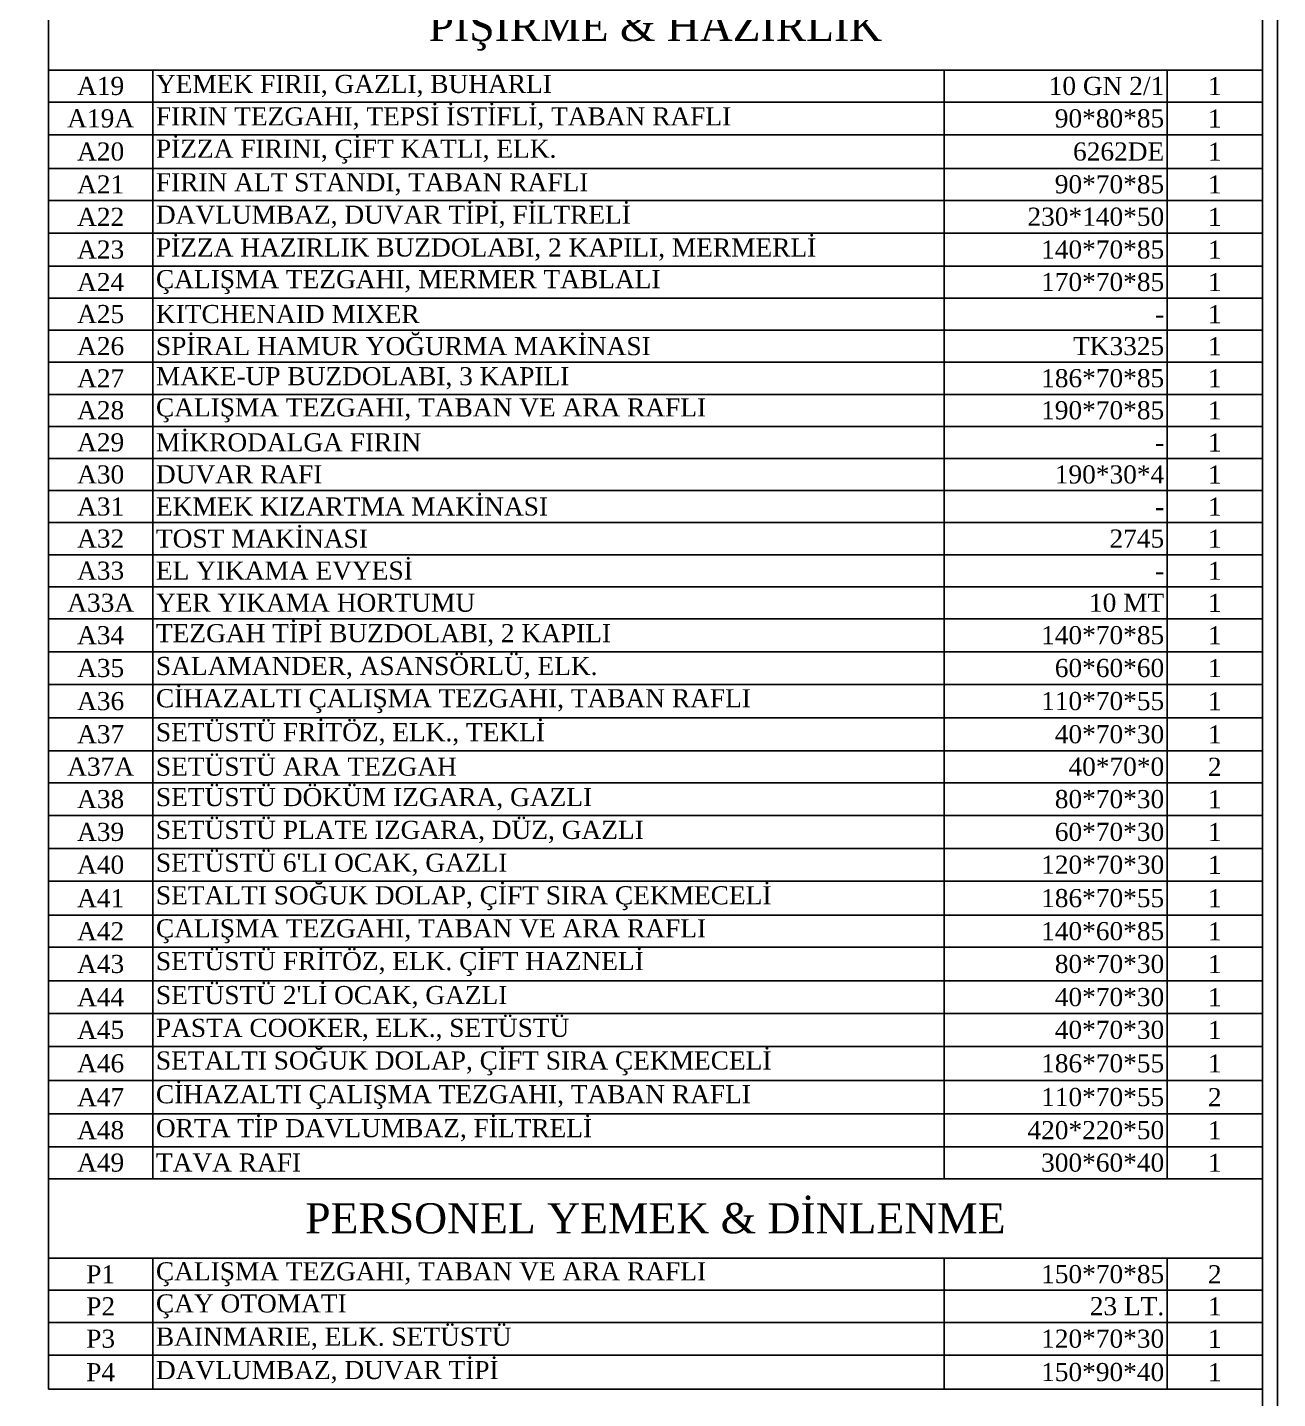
# Model space of a CAD drawing. Header units: millimetres. Extents: x 5004 to 15052, y -6179 to -3495.
# Drawn here: x 7224 to 8047, y -5234 to -4332 of the extents above; entities that cross this region are included whole.
import ezdxf

# ---------------------------------------------------------------- set-up
doc = ezdxf.new("R2010")
doc.units = ezdxf.units.MM
doc.styles.add('Halil 1', font='times.ttf', dxfattribs={"height": 12})

# ---------------------------------------------------------------- blocks, each defined once
blk = doc.blocks.new('*T103')
at = {"color": 0, "linetype": 'ByBlock', "lineweight": -2, "transparency": 16777216}
for p, q in [((0, 0), (798.56, 0)), ((0, 0), (0, -1593.47)), ((68.76, 0), (68.76, -48.15)), ((589.29, 0), (589.29, -48.15)), ((735.97, 0), (735.97, -48.15)), ((798.56, 0), (798.56, -1593.47)), ((0, -48.15), (798.56, -48.15)), ((0, -104.41), (798.56, -104.41)), ((68.76, -104.41), (68.76, -170.42)), ((589.29, -104.41), (589.29, -170.42)), ((735.97, -104.41), (735.97, -170.42)), ((0, -126.41), (798.56, -126.41)), ((0, -148.42), (798.56, -148.42)), ((0, -170.42), (798.56, -170.42)), ((0, -225.37), (798.56, -225.37)), ((68.76, -225.37), (68.76, -469.1)), ((589.29, -225.37), (589.29, -469.1)), ((735.97, -225.37), (735.97, -469.1)), ((0, -249.14), (798.56, -249.14)), ((0, -271.14), (798.56, -271.14)), ((0, -293.13), (798.56, -293.13)), ((0, -315.12), (798.56, -315.12)), ((0, -337.12), (798.56, -337.12)), ((0, -359.12), (798.56, -359.12)), ((0, -381.11), (798.56, -381.11)), ((0, -403.11), (798.56, -403.11)), ((0, -425.1), (798.56, -425.1)), ((0, -447.1), (798.56, -447.1)), ((0, -469.1), (798.56, -469.1)), ((0, -521.86), (798.56, -521.86)), ((68.76, -521.86), (68.76, -674.17)), ((589.29, -521.86), (589.29, -674.17)), ((735.97, -521.86), (735.97, -674.17)), ((0, -543.86), (798.56, -543.86)), ((0, -565.44), (798.56, -565.44)), ((0, -587.03), (798.56, -587.03)), ((0, -609.01), (798.56, -609.01)), ((0, -631.01), (798.56, -631.01)), ((0, -652.59), (798.56, -652.59)), ((0, -674.17), (798.56, -674.17)), ((0, -725.72), (798.56, -725.72)), ((68.76, -725.72), (68.76, -1455.09)), ((589.29, -725.72), (589.29, -1455.09)), ((735.97, -725.72), (735.97, -1455.09)), ((0, -746.82), (798.56, -746.82)), ((0, -768.41), (798.56, -768.41)), ((0, -790.41), (798.56, -790.41)), ((0, -811.51), (798.56, -811.51)), ((0, -833.09), (798.56, -833.09)), ((0, -854.67), (798.56, -854.67)), ((0, -875.77), (798.56, -875.77)), ((0, -896.87), (798.56, -896.87)), ((0, -917.97), (798.56, -917.97)), ((0, -939.07), (798.56, -939.07)), ((0, -960.17), (798.56, -960.17)), ((0, -981.28), (798.56, -981.28)), ((0, -1002.38), (798.56, -1002.38)), ((0, -1023.48), (798.56, -1023.48)), ((0, -1044.58), (798.56, -1044.58)), ((0, -1065.68), (798.56, -1065.68)), ((0, -1086.78), (798.56, -1086.78)), ((0, -1108.36), (798.56, -1108.36)), ((0, -1129.93), (798.56, -1129.93)), ((0, -1151.93), (798.56, -1151.93)), ((0, -1173.52), (798.56, -1173.52)), ((0, -1194.62), (798.56, -1194.62)), ((0, -1216.19), (798.56, -1216.19)), ((0, -1237.76), (798.56, -1237.76)), ((0, -1259.33), (798.56, -1259.33)), ((0, -1281.74), (798.56, -1281.74)), ((0, -1302.84), (798.56, -1302.84)), ((0, -1324.84), (798.56, -1324.84)), ((0, -1346.42), (798.56, -1346.42)), ((0, -1368), (798.56, -1368)), ((0, -1390.4), (798.56, -1390.4)), ((0, -1412.4), (798.56, -1412.4)), ((0, -1433.98), (798.56, -1433.98)), ((0, -1455.09), (798.56, -1455.09)), ((0, -1507.36), (798.56, -1507.36)), ((68.76, -1507.36), (68.76, -1593.47)), ((589.29, -1507.36), (589.29, -1593.47)), ((735.97, -1507.36), (735.97, -1593.47)), ((0, -1528.46), (798.56, -1528.46)), ((0, -1549.57), (798.56, -1549.57)), ((0, -1571.14), (798.56, -1571.14)), ((0, -1593.47), (798.56, -1593.47))]:
    blk.add_line(p, q, dxfattribs=at)
at = {"color": 0, "transparency": 16777216, "style": 'Halil 1'}
for s, insert, char_height, width, attachment_point in [('P.NO', (34.38, -24.07), 11.914, 38.9772, 5), ('ÜRÜN ADI', (329.03, -24.07), 11.914, 490.7392, 5), ('ÖLÇÜ', (662.63, -24.07), 11.914, 116.8967, 5), ('AD.', (767.26, -24.07), 11.914, 32.7984, 5), ('SERVİS MUTFAK', (399.28, -76.28), 19.8573, 768.7696, 5), ('MAKE-UP DOLABI, SERVİS RAFLI', (70.75, -115.41), 11.9144, 516.5538, 4), ('A1', (34.38, -115.41), 11.914, 64.7917, 5), ('186*70*85', (733.99, -115.41), 11.914, 142.7112, 6), ('1', (767.26, -115.41), 11.91, 58.613, 5), ('A2', (34.38, -137.42), 11.914, 64.7917, 5), ('SERVİS TEZGAHI, ARA RAFLI, ÇİFT SIRA SERVİS RAFLI', (70.75, -137.42), 11.9144, 516.5538, 4), ('150*70*85', (733.99, -137.42), 11.914, 142.7112, 6), ('1', (767.26, -137.42), 11.91, 58.613, 5), ('A2A', (34.38, -159.42), 11.914, 64.7917, 5), ('TABAK ISITICI, RAF ALTI', (70.75, -159.42), 11.9144, 516.5538, 4), ('110', (733.99, -159.42), 11.914, 142.7112, 6), ('1', (767.26, -159.42), 11.91, 58.613, 5), ('SEBZE HAZIRLIK', (399.28, -197.89), 19.8573, 794.5841, 5), ('A3', (34.38, -237.25), 11.914, 64.7917, 5), ('DEPO TİPİ BUZDOLABI, TEK KAPILI', (70.75, -237.25), 11.9144, 516.5538, 4), ('70*80*205', (733.99, -237.25), 11.914, 142.7112, 6), ('1', (767.26, -237.25), 11.91, 58.613, 5), ('ÇALIŞMA TEZGAHI, TABN RAFLI, TEK ÇEKMECELİ', (70.75, -260.14), 11.9144, 516.5538, 4), ('A4', (34.38, -260.14), 11.914, 64.7917, 5), ('160*70*85', (733.99, -260.14), 11.914, 142.7112, 6), ('1', (767.26, -260.14), 11.91, 58.613, 5), ('A4A', (34.38, -282.13), 11.914, 64.7917, 5), ('GIDA DİLİMLEME MAKİNASI', (70.75, -282.13), 11.9144, 516.5538, 4), ('1', (767.26, -282.13), 11.91, 58.613, 5), ('-', (733.99, -282.13), 11.91, 142.7112, 6), ('A5', (34.38, -304.13), 11.914, 64.7917, 5), ('DUVAR RAFI', (70.75, -304.13), 11.914, 516.5538, 4), ('140*30*4', (733.99, -304.13), 11.914, 142.7112, 6), ('2', (767.26, -304.13), 11.91, 58.613, 5), ('A6', (34.38, -326.12), 11.914, 64.7917, 5), ('ÇALIŞMA TEZGAHI, TABAN RAFLI', (70.75, -326.12), 11.9144, 516.5538, 4), ('140*30*4', (733.99, -326.12), 11.914, 142.7112, 6), ('1', (767.26, -326.12), 11.91, 58.613, 5), ('A7', (34.38, -348.12), 11.914, 64.7917, 5), ('ÇİFT EVYELİ ÇALIŞMA TEZGAHI', (70.75, -348.12), 11.9144, 516.5538, 4), ('140*70*85', (733.99, -348.12), 11.914, 142.7112, 6), ('1', (767.26, -348.12), 11.91, 58.613, 5), ('A8', (34.38, -370.12), 11.914, 64.7917, 5), ('DUVAR RAFI', (70.75, -370.12), 11.914, 516.5538, 4), ('180*30*4', (733.99, -370.12), 11.914, 142.7112, 6), ('2', (767.26, -370.12), 11.91, 58.613, 5), ('A9', (34.38, -392.11), 11.914, 64.7917, 5), ('SEBZE SÜZME TEZGAHI', (70.75, -392.11), 11.9144, 516.5538, 4), ('140*70*85', (733.99, -392.11), 11.914, 142.7112, 6), ('1', (767.26, -392.11), 11.91, 58.613, 5), ('SEBZE DOĞRAMA MAKİNASI', (70.75, -414.1), 11.9144, 516.5538, 4), ('A10', (34.38, -414.1), 11.914, 64.7917, 5), ('1', (767.26, -414.1), 11.91, 58.613, 5), ('-', (733.99, -414.1), 11.91, 142.7112, 6), ('A11', (34.38, -436.1), 11.914, 64.7917, 5), ('POLİETİLEN TABLALI ÇALIŞMA TEZGAHI, TABAN RAFLI', (70.75, -436.1), 11.9144, 516.5538, 4), ('140*70*85', (733.99, -436.1), 11.914, 142.7112, 6), ('1', (767.26, -436.1), 11.91, 58.613, 5), ('BIÇAK STERİL DOLABI', (70.75, -458.1), 11.9144, 516.5538, 4), ('10 BIÇAK LIK', (733.99, -458.1), 11.9144, 142.7112, 6), ('A12', (34.38, -458.1), 11.914, 64.7917, 5), ('1', (767.26, -458.1), 11.91, 58.613, 5), ('ET HAZIRLIK', (399.28, -495.48), 19.8573, 794.5841, 5), ('ÇALIŞMA TEZGAHI, TABAN RAFLI, TEK ÇEKMECELİ', (70.75, -532.86), 11.9144, 516.5538, 4), ('A13', (34.38, -532.86), 11.914, 64.7917, 5), ('180*70*85', (733.99, -532.86), 11.914, 142.7112, 6), ('1', (767.26, -532.86), 11.91, 58.613, 5), ('A14', (34.38, -554.65), 11.914, 64.7917, 5), ('DUVAR RAFI', (70.75, -554.65), 11.914, 516.5538, 4), ('180*30*4', (733.99, -554.65), 11.914, 142.7112, 6), ('1', (767.26, -554.65), 11.91, 58.613, 5), ('A15', (34.38, -576.24), 11.914, 64.7917, 5), ('ET HAZIRLIK TEZGAHI', (70.75, -576.24), 11.9144, 516.5538, 4), ('110*70*85', (733.99, -576.24), 11.914, 142.7112, 6), ('1', (767.26, -576.24), 11.91, 58.613, 5), ('A16', (34.38, -598.02), 11.914, 64.7917, 5), ('ET KIYMA MAKİNASI, SOĞUTMALI', (70.75, -598.02), 11.9144, 516.5538, 4), ('NO: 32', (733.99, -598.02), 11.914, 142.7112, 6), ('1', (767.26, -598.02), 11.91, 58.613, 5), ('TEK EVYELİ AÇLIŞMA TEZGAHI', (70.75, -620.01), 11.9144, 516.5538, 4), ('A17', (34.38, -620.01), 11.914, 64.7917, 5), ('60*70*85', (733.99, -620.01), 11.914, 142.7112, 6), ('1', (767.26, -620.01), 11.91, 58.613, 5), ('DEPO TİPİ BUZDOLABI, TEK KAPILI', (70.75, -641.8), 11.9144, 516.5538, 4), ('A18', (34.38, -641.8), 11.914, 64.7917, 5), ('70*80*205', (733.99, -641.8), 11.914, 142.7112, 6), ('1', (767.26, -641.8), 11.91, 58.613, 5), ('A18A', (34.38, -663.38), 11.914, 64.7917, 5), ('VAKUM MAKİNASI, SETÜSTÜ', (70.75, -663.38), 11.9144, 516.5538, 4), ('1', (767.26, -663.38), 11.91, 58.613, 5), ('-', (733.99, -663.38), 11.91, 142.7112, 6), ('PİŞİRME & HAZIRLIK', (399.28, -699.95), 19.8573, 794.5841, 5), ('A19', (34.38, -736.27), 11.914, 64.7917, 5), ('YEMEK FIRII, GAZLI, BUHARLI', (70.75, -736.27), 11.9144, 516.5538, 4), ('10 GN 2/1 ', (733.99, -736.27), 11.914, 142.7112, 6), ('1', (767.26, -736.27), 11.91, 58.613, 5), ('FIRIN TEZGAHI, TEPSİ İSTİFLİ, TABAN RAFLI', (70.75, -757.61), 11.9144, 516.5538, 4), ('A19A', (34.38, -757.61), 11.914, 64.7917, 5), ('90*80*85', (733.99, -757.61), 11.914, 142.7112, 6), ('1', (767.26, -757.61), 11.91, 58.613, 5), ('A20', (34.38, -779.41), 11.914, 64.7917, 5), ('PİZZA FIRINI, ÇİFT KATLI, ELK.', (70.75, -779.41), 11.9144, 516.5538, 4), ('6262DE', (733.99, -779.41), 11.914, 142.7112, 6), ('1', (767.26, -779.41), 11.91, 58.613, 5), ('FIRIN ALT STANDI, TABAN RAFLI', (70.75, -800.96), 11.9144, 516.5538, 4), ('A21', (34.38, -800.96), 11.914, 64.7917, 5), ('90*70*85', (733.99, -800.96), 11.914, 142.7112, 6), ('1', (767.26, -800.96), 11.91, 58.613, 5), ('A22', (34.38, -822.3), 11.914, 64.7917, 5), ('DAVLUMBAZ, DUVAR TİPİ, FİLTRELİ', (70.75, -822.3), 11.9144, 516.5538, 4), ('230*140*50', (733.99, -822.3), 11.914, 142.7112, 6), ('1', (767.26, -822.3), 11.91, 58.613, 5), ('A23', (34.38, -843.88), 11.914, 64.7917, 5), ('PİZZA HAZIRLIK BUZDOLABI, 2 KAPILI, MERMERLİ', (70.75, -843.88), 11.9144, 516.5538, 4), ('140*70*85', (733.99, -843.88), 11.914, 142.7112, 6), ('1', (767.26, -843.88), 11.91, 58.613, 5), ('A24', (34.38, -865.22), 11.914, 64.7917, 5), ('ÇALIŞMA TEZGAHI, MERMER TABLALI', (70.75, -865.22), 11.9144, 516.5538, 4), ('170*70*85', (733.99, -865.22), 11.914, 142.7112, 6), ('1', (767.26, -865.22), 11.91, 58.613, 5), ('A25', (34.38, -886.32), 11.914, 64.7917, 5), ('KITCHENAID MIXER', (70.75, -886.32), 11.9144, 516.5538, 4), ('1', (767.26, -886.32), 11.91, 58.613, 5), ('-', (733.99, -886.32), 11.91, 142.7112, 6), ('A26', (34.38, -907.42), 11.914, 64.7917, 5), ('SPİRAL HAMUR YOĞURMA MAKİNASI', (70.75, -907.42), 11.9144, 516.5538, 4), ('TK3325', (733.99, -907.42), 11.914, 142.7112, 6), ('1', (767.26, -907.42), 11.91, 58.613, 5), ('A27', (34.38, -928.52), 11.914, 64.7917, 5), ('MAKE-UP BUZDOLABI, 3 KAPILI', (70.75, -928.52), 11.9144, 516.5538, 4), ('186*70*85', (733.99, -928.52), 11.914, 142.7112, 6), ('1', (767.26, -928.52), 11.91, 58.613, 5), ('A28', (34.38, -949.62), 11.914, 64.7917, 5), ('ÇALIŞMA TEZGAHI, TABAN VE ARA RAFLI', (70.75, -949.62), 11.9144, 516.5538, 4), ('190*70*85', (733.99, -949.62), 11.914, 142.7112, 6), ('1', (767.26, -949.62), 11.91, 58.613, 5), ('A29', (34.38, -970.72), 11.914, 64.7917, 5), ('MİKRODALGA FIRIN', (70.75, -970.72), 11.9144, 516.5538, 4), ('1', (767.26, -970.72), 11.91, 58.613, 5), ('-', (733.99, -970.72), 11.91, 142.7112, 6), ('A30', (34.38, -991.83), 11.914, 64.7917, 5), ('DUVAR RAFI', (70.75, -991.83), 11.914, 516.5538, 4), ('190*30*4', (733.99, -991.83), 11.914, 142.7112, 6), ('1', (767.26, -991.83), 11.91, 58.613, 5), ('A31', (34.38, -1012.93), 11.914, 64.7917, 5), ('EKMEK KIZARTMA MAKİNASI', (70.75, -1012.93), 11.9144, 516.5538, 4), ('1', (767.26, -1012.93), 11.91, 58.613, 5), ('-', (733.99, -1012.93), 11.91, 142.7112, 6), ('A32', (34.38, -1034.03), 11.914, 64.7917, 5), ('TOST MAKİNASI ', (70.75, -1034.03), 11.9144, 516.5538, 4), ('2745', (733.99, -1034.03), 11.914, 142.7112, 6), ('1', (767.26, -1034.03), 11.91, 58.613, 5), ('EL YIKAMA EVYESİ', (70.75, -1055.13), 11.9144, 516.5538, 4), ('A33', (34.38, -1055.13), 11.914, 64.7917, 5), ('1', (767.26, -1055.13), 11.91, 58.613, 5), ('-', (733.99, -1055.13), 11.91, 142.7112, 6), ('A33A', (34.38, -1076.23), 11.914, 64.7917, 5), ('YER YIKAMA HORTUMU', (70.75, -1076.23), 11.9144, 516.5538, 4), ('10 MT', (733.99, -1076.23), 11.914, 142.7112, 6), ('1', (767.26, -1076.23), 11.91, 58.613, 5), ('A34', (34.38, -1097.57), 11.914, 64.7917, 5), ('TEZGAH TİPİ BUZDOLABI, 2 KAPILI', (70.75, -1097.57), 11.9144, 516.5538, 4), ('140*70*85', (733.99, -1097.57), 11.914, 142.7112, 6), ('1', (767.26, -1097.57), 11.91, 58.613, 5), ('SALAMANDER, ASANSÖRLÜ, ELK.', (70.75, -1119.15), 11.9144, 516.5538, 4), ('A35', (34.38, -1119.15), 11.914, 64.7917, 5), ('60*60*60', (733.99, -1119.15), 11.914, 142.7112, 6), ('1', (767.26, -1119.15), 11.91, 58.613, 5), ('A36', (34.38, -1140.93), 11.914, 64.7917, 5), ('CİHAZALTI ÇALIŞMA TEZGAHI, TABAN RAFLI', (70.75, -1140.93), 11.9144, 516.5538, 4), ('110*70*55', (733.99, -1140.93), 11.914, 142.7112, 6), ('1', (767.26, -1140.93), 11.91, 58.613, 5), ('SETÜSTÜ FRİTÖZ, ELK., TEKLİ', (70.75, -1162.73), 11.9144, 516.5538, 4), ('A37', (34.38, -1162.73), 11.914, 64.7917, 5), ('40*70*30', (733.99, -1162.73), 11.914, 142.7112, 6), ('1', (767.26, -1162.73), 11.91, 58.613, 5), ('A37A', (34.38, -1184.07), 11.914, 64.7917, 5), ('SETÜSTÜ ARA TEZGAH', (70.75, -1184.07), 11.9144, 516.5538, 4), ('40*70*0', (733.99, -1184.07), 11.914, 142.7112, 6), ('2', (767.26, -1184.07), 11.91, 58.613, 5), ('A38', (34.38, -1205.4), 11.914, 64.7917, 5), ('SETÜSTÜ DÖKÜM IZGARA, GAZLI', (70.75, -1205.4), 11.9144, 516.5538, 4), ('80*70*30', (733.99, -1205.4), 11.914, 142.7112, 6), ('1', (767.26, -1205.4), 11.91, 58.613, 5), ('SETÜSTÜ PLATE IZGARA, DÜZ, GAZLI', (70.75, -1226.98), 11.9144, 516.5538, 4), ('A39', (34.38, -1226.98), 11.914, 64.7917, 5), ('60*70*30', (733.99, -1226.98), 11.914, 142.7112, 6), ('1', (767.26, -1226.98), 11.91, 58.613, 5), ('A40', (34.38, -1248.55), 11.914, 64.7917, 5), ("SETÜSTÜ 6'LI OCAK, GAZLI", (70.75, -1248.55), 11.9144, 516.5538, 4), ('120*70*30', (733.99, -1248.55), 11.914, 142.7112, 6), ('1', (767.26, -1248.55), 11.91, 58.613, 5), ('SETALTI SOĞUK DOLAP, ÇİFT SIRA ÇEKMECELİ', (70.75, -1270.54), 11.9144, 516.5538, 4), ('A41', (34.38, -1270.54), 11.914, 64.7917, 5), ('186*70*55', (733.99, -1270.54), 11.914, 142.7112, 6), ('1', (767.26, -1270.54), 11.91, 58.613, 5), ('A42', (34.38, -1292.29), 11.914, 64.7917, 5), ('ÇALIŞMA TEZGAHI, TABAN VE ARA RAFLI', (70.75, -1292.29), 11.9144, 516.5538, 4), ('140*60*85', (733.99, -1292.29), 11.914, 142.7112, 6), ('1', (767.26, -1292.29), 11.91, 58.613, 5), ('A43', (34.38, -1313.84), 11.914, 64.7917, 5), ('SETÜSTÜ FRİTÖZ, ELK. ÇİFT HAZNELİ ', (70.75, -1313.84), 11.9144, 516.5538, 4), ('80*70*30', (733.99, -1313.84), 11.914, 142.7112, 6), ('1', (767.26, -1313.84), 11.91, 58.613, 5), ("SETÜSTÜ 2'Lİ OCAK, GAZLI", (70.75, -1335.63), 11.9144, 516.5538, 4), ('A44', (34.38, -1335.63), 11.914, 64.7917, 5), ('40*70*30', (733.99, -1335.63), 11.914, 142.7112, 6), ('1', (767.26, -1335.63), 11.91, 58.613, 5), ('A45', (34.38, -1357.21), 11.914, 64.7917, 5), ('PASTA COOKER, ELK., SETÜSTÜ', (70.75, -1357.21), 11.9144, 516.5538, 4), ('40*70*30', (733.99, -1357.21), 11.914, 142.7112, 6), ('1', (767.26, -1357.21), 11.91, 58.613, 5), ('SETALTI SOĞUK DOLAP, ÇİFT SIRA ÇEKMECELİ', (70.75, -1379.2), 11.9144, 516.5538, 4), ('A46', (34.38, -1379.2), 11.914, 64.7917, 5), ('186*70*55', (733.99, -1379.2), 11.914, 142.7112, 6), ('1', (767.26, -1379.2), 11.91, 58.613, 5), ('A47', (34.38, -1401.4), 11.914, 64.7917, 5), ('CİHAZALTI ÇALIŞMA TEZGAHI, TABAN RAFLI', (70.75, -1401.4), 11.9144, 516.5538, 4), ('110*70*55', (733.99, -1401.4), 11.914, 142.7112, 6), ('2', (767.26, -1401.4), 11.91, 58.613, 5), ('ORTA TİP DAVLUMBAZ, FİLTRELİ', (70.75, -1423.19), 11.9144, 516.5538, 4), ('A48', (34.38, -1423.19), 11.914, 64.7917, 5), ('420*220*50', (733.99, -1423.19), 11.914, 142.7112, 6), ('1', (767.26, -1423.19), 11.91, 58.613, 5), ('A49', (34.38, -1444.54), 11.914, 64.7917, 5), ('TAVA RAFI', (70.75, -1444.54), 11.914, 516.5538, 4), ('300*60*40', (733.99, -1444.54), 11.914, 142.7112, 6), ('1', (767.26, -1444.54), 11.91, 58.613, 5), ('PERSONEL YEMEK & DİNLENME', (399.28, -1481.22), 19.8573, 794.5841, 5), ('P1', (34.38, -1517.91), 11.914, 64.7917, 5), ('ÇALIŞMA TEZGAHI, TABAN VE ARA RAFLI', (70.75, -1517.91), 11.9144, 516.5538, 4), ('150*70*85', (733.99, -1517.91), 11.914, 142.7112, 6), ('2', (767.26, -1517.91), 11.91, 58.613, 5), ('P2', (34.38, -1539.01), 11.914, 64.7917, 5), ('ÇAY OTOMATI', (70.75, -1539.01), 11.9144, 516.5538, 4), ('23 LT.', (733.99, -1539.01), 11.914, 142.7112, 6), ('1', (767.26, -1539.01), 11.91, 58.613, 5), ('BAINMARIE, ELK. SETÜSTÜ', (70.75, -1560.35), 11.9144, 516.5538, 4), ('P3', (34.38, -1560.35), 11.914, 64.7917, 5), ('120*70*30', (733.99, -1560.35), 11.914, 142.7112, 6), ('1', (767.26, -1560.35), 11.91, 58.613, 5), ('P4', (34.38, -1582.31), 11.914, 64.7917, 5), ('DAVLUMBAZ, DUVAR TİPİ', (70.75, -1582.31), 11.9144, 516.5538, 4), ('150*90*40', (733.99, -1582.31), 11.914, 142.7112, 6), ('1', (767.26, -1582.31), 11.91, 58.613, 5)]:
    blk.add_mtext(s, dxfattribs=dict(at, insert=insert, char_height=char_height, width=width, attachment_point=attachment_point))

msp = doc.modelspace()

# ---------------------------------------------------------------- linework, layer by layer
for points in [[(5166.57, -5694.64), (8046.57, -5694.64), (8046.57, -3624.64), (5166.57, -3624.64)], [(5176.57, -5684.64), (8036.57, -5684.64), (8036.57, -3634.64), (5176.57, -3634.64)]]:
    msp.add_lwpolyline(points, close=True)

# ---------------------------------------------------------------- block references
msp.add_blockref('*T103', (7238.01, -3634.64))

doc.saveas('drawing.dxf')
